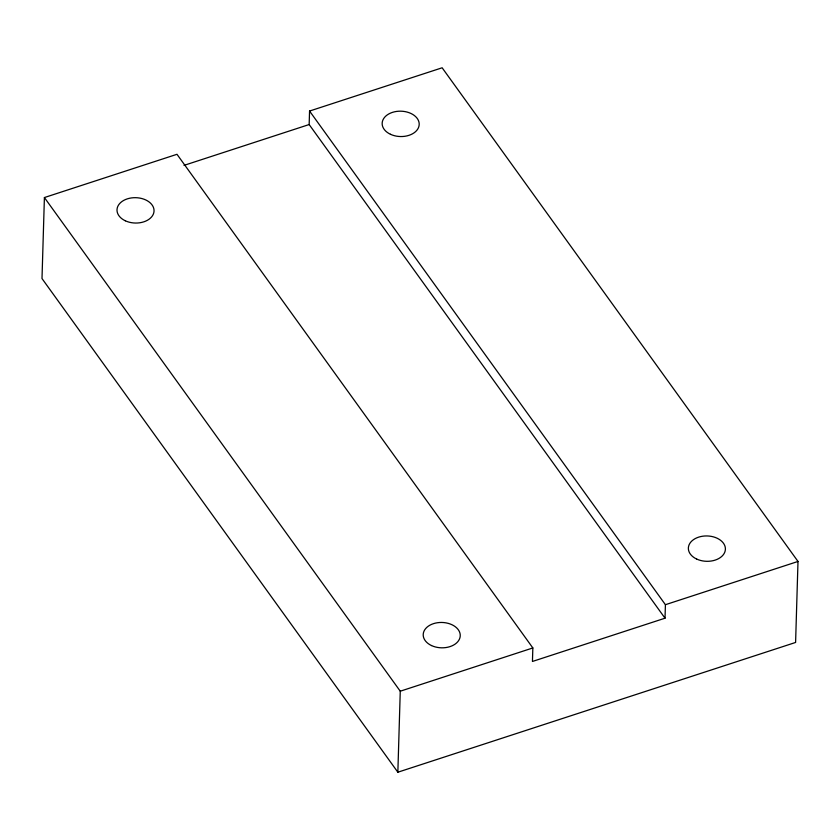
<?xml version="1.0" encoding="UTF-8"?>
<svg xmlns="http://www.w3.org/2000/svg" width="840" height="840" viewBox="0 0 840 840"><rect width="100%" height="100%" fill="white"/><g stroke="black" fill="none" stroke-linecap="round" stroke-linejoin="round"><path stroke-width="1.26" d="M44.404 197.547L42 278.555L397.856 772.212L795.596 642.453L798 561.446L442.144 67.788L309.561 111.048L309.162 124.541L665.018 618.198L532.444 661.458L532.844 647.955L176.988 154.297L44.404 197.547L400.26 691.204L397.856 772.212M665.018 618.198L665.417 604.706L309.561 111.048M184.013 165.375L309.162 124.541M400.26 691.204L532.844 647.955M665.417 604.706L798 561.446M696.665 559.051A18.532 12.684 1.7 0 0 725.372 549.696A18.532 12.684 1.7 0 0 698.607 537.149A18.532 12.684 1.7 0 0 696.665 559.051M431.508 645.561A18.532 12.684 1.7 0 0 460.215 636.195A18.532 12.684 1.7 0 0 433.451 623.658A18.532 12.684 1.7 0 0 431.508 645.561M390.464 134.285A18.532 12.684 1.7 0 0 419.171 124.919A18.532 12.684 1.7 0 0 392.406 112.382A18.532 12.684 1.7 0 0 390.464 134.285M125.307 220.784A18.532 12.684 1.7 0 0 154.014 211.417A18.532 12.684 1.7 0 0 127.249 198.881A18.532 12.684 1.7 0 0 125.307 220.784"/></g></svg>
